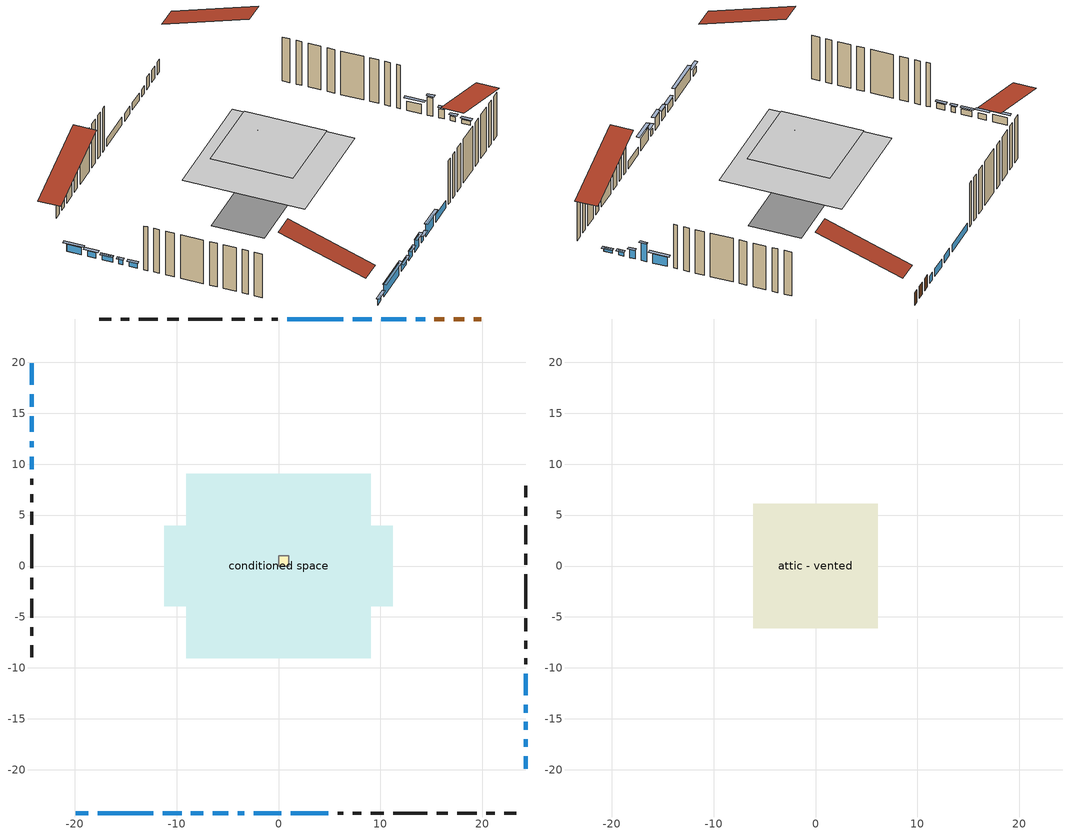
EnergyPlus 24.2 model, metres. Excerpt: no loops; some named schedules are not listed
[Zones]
central ac airloop ret air zone
 floor adiabatic (AdiabaticConst): 0,0 0,1 1,1 1,0 z0
 wall adiabatic (AdiabaticConst): 0,1 0,0 1,0 1,1 0,1 z0:1
 ceiling adiabatic (AdiabaticConst): 1,0 1,1 0,1 0,0 z1
conditioned space
 floor adiabatic (AdiabaticFloorConstruction): -9.06,-9.06 -9.06,9.06 9.06,9.06 9.06,-9.06 z4.88
 floor foundation (Slab1 construction): -11.21,-3.93 -11.21,3.93 11.21,3.93 11.21,-3.93 z0
 wall outside (AdiabaticWallConstruction 1): 19.91,24.25 19.16,24.25 / 18.23,24.25 17.18,24.25 / 16.25,24.25 15.31,24.25 z0:2.03
 wall outside (AdiabaticWallConstruction): 14.39,24.25 13.47,24.25 / -24.25,19.91 -24.25,17.78 / 12.54,24.25 10.1,24.25 / -11.35,-24.25 -9.52,-24.25 / 9.18,24.25 7.27,24.25 / 6.34,24.25 0.85,24.25 / 1.22,-24.25 4.88,-24.25 z0:1.22; -19.92,-24.25 -18.69,-24.25 / -24.25,16.85 -24.25,15.63 / -24.25,14.7 -24.25,13.18 / -24.25,12.25 -24.25,11.64 / -24.25,10.71 -24.25,9.49 / -3.99,-24.25 -3.38,-24.25 z0:0.92; 24.25,-19.92 24.25,-18.69 z0:0.61; 24.25,-17.77 24.25,-17 z0:0.76; -17.77,-24.25 -12.28,-24.25 / -6.45,-24.25 -4.92,-24.25 / -2.45,-24.25 0.29,-24.25 z0:2.03; 24.25,-16.08 24.25,-15.31 z0:1.53; 24.25,-14.38 24.25,-13.62 z0:3.05; -8.59,-24.25 -7.37,-24.25 / 24.25,-12.69 24.25,-10.56 z0:1.52
 wall outside (Wall1 construction): -0.07,24.25 -0.64,24.25 / 5.81,-24.25 6.37,-24.25 / -24.25,8.56 -24.25,7.99 / 24.25,-9.63 24.25,-9.06 z0:7.32
 wall outside (Wall3 construction): -1.57,24.25 -2.39,24.25 / 7.3,-24.25 8.12,-24.25 / -24.25,7.07 -24.25,6.25 / 24.25,-8.13 24.25,-7.32 z0:7.32
 wall outside (Wall4 construction): -3.32,24.25 -4.59,24.25 / 9.05,-24.25 10.32,-24.25 / -24.25,5.32 -24.25,4.05 / 24.25,-6.39 24.25,-5.12 z0:7.32
 wall outside (Wall5 construction): -5.51,24.25 -8.87,24.25 / 11.25,-24.25 14.61,-24.25 / -24.25,3.12 -24.25,-0.24 / 24.25,-4.19 24.25,-0.83 z0:7.32
 wall outside (Wall6 construction): -9.8,24.25 -10.91,24.25 / 15.53,-24.25 16.64,-24.25 / -24.25,-1.17 -24.25,-2.27 / 24.25,0.1 24.25,1.2 z0:7.32
 wall outside (Wall7 construction): -11.84,24.25 -13.72,24.25 / 17.57,-24.25 19.45,-24.25 / -24.25,-3.2 -24.25,-5.08 / 24.25,2.13 24.25,4.01 z0:7.32
 wall outside (Wall8 construction): -14.64,24.25 -15.51,24.25 / 20.38,-24.25 21.24,-24.25 / -24.25,-6.01 -24.25,-6.87 / 24.25,4.94 24.25,5.8 z0:7.32
 wall outside (Wall9 construction): -16.44,24.25 -17.59,24.25 / 22.17,-24.25 23.32,-24.25 / -24.25,-7.8 -24.25,-8.95 / 24.25,6.73 24.25,7.88 z0:7.32
 window (WindowConstruction 21): 14.39,24.25 13.47,24.25 z0:1.22
 window (WindowConstruction 5): -19.91,-24.25 -18.69,-24.25 z0:0.91
 window (WindowConstruction 6): -24.25,19.91 -24.25,17.78 z0:1.22
 window (WindowConstruction 7): -24.25,16.85 -24.25,15.63 z0:0.91
 window (WindowConstruction 8): 24.25,-19.91 24.25,-18.69 z0:0.61
 window (WindowConstruction 9): 24.25,-17.77 24.25,-17 z0:0.76
 window (WindowConstruction 10): 12.54,24.25 10.1,24.25 z0:1.22
 window (WindowConstruction 11): -17.77,-24.25 -12.28,-24.25 z0:2.03
 window (WindowConstruction 12): -11.35,-24.25 -9.52,-24.25 z0:1.22
 window (WindowConstruction 13): -24.25,14.7 -24.25,13.18 z0:0.91
 window (WindowConstruction 14): -24.25,12.25 -24.25,11.64 z0:0.91
 window (WindowConstruction 15): 24.25,-16.07 24.25,-15.31 z0:1.52
 window (WindowConstruction 16): 24.25,-14.38 24.25,-13.62 z0:3.05
 window (WindowConstruction 17): 9.18,24.25 7.27,24.25 z0:1.22
 window (WindowConstruction 18): -8.59,-24.25 -7.37,-24.25 z0:1.52
 window (WindowConstruction 19): -6.44,-24.25 -4.92,-24.25 z0:2.03
 window (WindowConstruction 20): -24.25,10.71 -24.25,9.49 z0:0.91
 window (WindowConstruction): 24.25,-12.69 24.25,-10.56 z0:1.52
 window (WindowConstruction 1): 6.34,24.25 0.86,24.25 z0:1.22
 window (WindowConstruction 2): -3.99,-24.25 -3.38,-24.25 z0:0.91
 window (WindowConstruction 3): -2.45,-24.25 0.29,-24.25 z0:2.03
 window (WindowConstruction 4): 1.22,-24.25 4.88,-24.25 z0:1.22
 door (Door): 19.91,24.25 19.16,24.25 z0:2.03
 door (Door 1): 18.23,24.25 17.18,24.25 z0:2.03
 door (Door 2): 16.25,24.25 15.32,24.25 z0:2.03
 ceiling adiabatic (AdiabaticFloorConstruction): 9.06,-9.06 9.06,9.06 -9.06,9.06 -9.06,-9.06 z4.88
attic - vented
 floor to conditioned space (Floor1 construction Reversed): -6.1,-6.1 -6.1,6.1 6.1,6.1 6.1,-6.1 z7.32
 floor to conditioned space (Floor2 construction Reversed): -2.62,-2.62 -2.62,2.62 2.62,2.62 2.62,-2.62 z7.32
 roof outside (Roof1 construction): 20.84,24.25,7.32 20.84,11.32,11.62 24.25,11.32,11.62 24.25,24.25,7.32; -20.84,-24.25,7.32 -20.84,-11.32,11.62 -24.25,-11.32,11.62 -24.25,-24.25,7.32; -24.25,20.84,7.32 -11.32,20.84,11.62 -11.32,24.25,11.62 -24.25,24.25,7.32; 24.25,-20.84,7.32 11.32,-20.84,11.62 11.32,-24.25,11.62 24.25,-24.25,7.32
shading: -18.23,-24.25 -20.37,-24.25 -20.37,-24.71 -18.23,-24.71 z1.37; -24.25,17.32 -24.25,20.37 -24.71,20.37 -24.71,17.32 z1.68; -24.25,15.17 -24.25,17.31 -24.71,17.31 -24.71,15.17 z1.37; 24.25,-18.49 24.25,-20.12 24.71,-20.12 24.71,-18.49 z0.81; 24.25,-16.8 24.25,-17.97 24.71,-17.97 24.71,-16.8 z0.96; -12.08,-24.25 -17.97,-24.25 -17.97,-24.71 -12.08,-24.71 z2.23; -9.32,-24.25 -11.55,-24.25 -11.55,-24.71 -9.32,-24.71 z1.42; -24.25,12.98 -24.25,14.9 -24.71,14.9 -24.71,12.98 z1.12; -24.25,11.44 -24.25,12.45 -24.71,12.45 -24.71,11.44 z1.12; 24.25,-15.11 24.25,-16.28 24.71,-16.28 24.71,-15.11 z1.73; 24.25,-13.42 24.25,-14.58 24.71,-14.58 24.71,-13.42 z3.25; -7.17,-24.25 -8.79,-24.25 -8.79,-24.71 -7.17,-24.71 z1.73; -4.72,-24.25 -6.65,-24.25 -6.65,-24.71 -4.72,-24.71 z2.23; -24.25,9.29 -24.25,10.91 -24.71,10.91 -24.71,9.29 z1.12; 24.25,-10.1 24.25,-13.15 24.71,-13.15 24.71,-10.1 z1.98; -2.92,-24.25 -4.45,-24.25 -4.45,-24.71 -2.92,-24.71 z1.37; 0.75,-24.25 -2.91,-24.25 -2.91,-24.71 0.75,-24.71 z2.49
[Building]
Building 1: Terrain=Suburbs
[Site:Location]
Vancouver Intl AP_BC: Latitude {deg}=49.19; Longitude {deg}=-123.18; Time Zone {hr}=-8; Elevation {m}=4; Keep Site Location Information=Yes
[Site:GroundTemperature:Shallow]
8.06451, 6.96315, 6.87495, 7.3976, 9.49575, 11.5841, 13.3946, 14.5416, 14.639, 13.7062, 11.9418, 9.91751
[Site:WaterMainsTemperature]
Calculation Method=Schedule; Temperature Schedule=mains temperature schedule
[Material] Roughness=Rough; Thermal Absorptance=0.9
Name | Thickness {m} | Conductivity {W/m-K} | Density {kg/m3} | Specific Heat {J/kg-K} | Solar Absorptance | Visible Absorptance
asphalt or fiberglass shingles | 0.00635 | 0.162714 | 1121.4 | 1465.45 | 0.4 | 0.4
ceiling loosefill ins | 0.254 | 0.0480833 | 16.02 | 1046.75 | 0.7 | 0.7
ceiling loosefill ins 1 | 0.169333 | 0.0480833 | 16.02 | 1046.75 | 0.7 | 0.7
ceiling stud and cavity | 0.1397 | 0.554794 | 65.682 | 1177.47 | 0.7 | 0.7
ceiling stud and cavity 1 | 0.1397 | 0.179902 | 65.682 | 1177.47 | 0.7 | 0.7
concrete 4.0 in. | 0.1016 | 1.803125 | 2242.8 | 837.4 | 0.7 | 0.7
door material | 0.04445 | 0.188738 | 512.64 | 1214.23 | 0.7 | 0.7
door material 1 | 0.04445 | 0.0451087 | 512.64 | 1214.23 | 0.7 | 0.7
floor covering | 0.0127 | 0.0433444 | 54.468 | 1339.84 | 0.6 | 0.6
floor rigid ins; wall rigid ins 1 | 0.512978 | 0.029427 | 32.04 | 1214.23 | 0.7 | 0.7
floor stud and cavity | 0.1397 | 1.75129 | 37.0049 | 1207.88 | 0.7 | 0.7
furniture material conditioned space 1 | 0.1524 | 0.115458 | 640.8 | 1214.23 | 0.6 | 0.6
gypsum board | 0.0127 | 0.160291 | 801 | 837.4 | 0.6 | 0.6
osb sheathing 0.5 in. | 0.0127 | 0.115458 | 512.64 | 1214.23 | 0.7 | 0.7
osb sheathing 0.75 in. | 0.01905 | 0.115458 | 512.64 | 1214.23 | 0.7 | 0.7
wall rigid ins | 0.051816 | 0.029427 | 32.04 | 1214.23 | 0.7 | 0.7
wall stud and cavity | 0.1397 | 0.097828 | 139.0536 | 1170.24 | 0.7 | 0.7
wall stud and cavity 1 | 0.1397 | 0.455989 | 139.0536 | 1170.24 | 0.7 | 0.7
wall stud and cavity 2 | 0.1397 | 0.186681 | 139.0536 | 1170.24 | 0.7 | 0.7
wall stud and cavity 3 | 0.1397 | 0.244877 | 139.0536 | 1170.24 | 0.7 | 0.7
wall stud and cavity 4 | 0.1397 | 0.191641 | 139.0536 | 1170.24 | 0.7 | 0.7
wall stud and cavity 5 | 0.1397 | 0.266242 | 139.0536 | 1170.24 | 0.7 | 0.7
wall stud and cavity 6 | 0.1397 | 0.205543 | 139.0536 | 1170.24 | 0.7 | 0.7
wall stud and cavity 7 | 0.1397 | 0.296047 | 139.0536 | 1170.24 | 0.7 | 0.7
wall stud and cavity 8 | 0.0889 | 0.380278 | 52.3479 | 1209.89 | 0.7 | 0.7
wall stud and cavity 9 | 0.0889 | 0.391764 | 83.0341 | 1211.67 | 0.7 | 0.7
wood siding | 0.0254 | 0.102417 | 544.68 | 1172.36 | 0.4 | 0.4
wood siding 1; wood siding 2 | 0.0254 | 0.102417 | 544.68 | 1172.36 | 0.7 | 0.7
[Material:NoMass]
Adiabatic: Roughness=Rough; Thermal Resistance {m2-K/W}=176.1; Thermal Absorptance=0.9; Solar Absorptance=0.7; Visible Absorptance=0.7
[WindowMaterial:SimpleGlazingSystem]
Name | U-Factor {W/m2-K} | Solar Heat Gain Coefficient
WindowMaterial | 3.29721 | 0.69
WindowMaterial 1 | 3.29381 | 0.71
WindowMaterial 10 | 3.30232 | 0.66
WindowMaterial 11 | 3.304596 | 0.65
WindowMaterial 12 | 3.304596 | 0.66
WindowMaterial 13 | 3.308 | 0.63
WindowMaterial 14 | 3.32674 | 0.54
WindowMaterial 2 | 3.30687 | 0.61
WindowMaterial 3 | 3.30914 | 0.63
WindowMaterial 4 | 3.30346 | 0.65
WindowMaterial 5 | 3.298918 | 0.69
WindowMaterial 6 | 3.308 | 0.62
WindowMaterial 7 | 3.30573 | 0.61
WindowMaterial 8 | 3.30914 | 0.64
WindowMaterial 9 | 3.298918 | 0.68
[Construction]
AdiabaticConst: Adiabatic
AdiabaticFloorConstruction: floor stud and cavity, floor rigid ins, osb sheathing 0.75 in., floor covering
AdiabaticWallConstruction: wood siding 1, wall rigid ins 1, wall stud and cavity 8, gypsum board
AdiabaticWallConstruction 1: wood siding 2, wall rigid ins 1, wall stud and cavity 8, gypsum board
Door; Door 1: door material
Door 2: door material 1
Floor1 construction Reversed: gypsum board, ceiling stud and cavity, ceiling loosefill ins
Floor2 construction Reversed: gypsum board, ceiling stud and cavity 1, ceiling loosefill ins 1
furniture construction conditioned space 1: furniture material conditioned space 1
PartitionWallConstruction: gypsum board, wall stud and cavity 9, gypsum board
Roof1 construction: asphalt or fiberglass shingles
Slab1 construction: concrete 4.0 in.
Wall1 construction: wood siding, wall rigid ins, osb sheathing 0.5 in., wall stud and cavity, gypsum board
Wall3 construction: wood siding, wall rigid ins, osb sheathing 0.5 in., wall stud and cavity 1, gypsum board
Wall4 construction: wood siding, wall rigid ins, osb sheathing 0.5 in., wall stud and cavity 2, gypsum board
Wall5 construction: wood siding, wall rigid ins, osb sheathing 0.5 in., wall stud and cavity 3, gypsum board
Wall6 construction: wood siding, wall rigid ins, osb sheathing 0.5 in., wall stud and cavity 4, gypsum board
Wall7 construction: wood siding, wall rigid ins, osb sheathing 0.5 in., wall stud and cavity 5, gypsum board
Wall8 construction: wood siding, wall rigid ins, osb sheathing 0.5 in., wall stud and cavity 6, gypsum board
Wall9 construction: wood siding, wall rigid ins, osb sheathing 0.5 in., wall stud and cavity 7, gypsum board
WindowConstruction; WindowConstruction 19: WindowMaterial
WindowConstruction 1; WindowConstruction 11; WindowConstruction 3: WindowMaterial 1
WindowConstruction 10: WindowMaterial 8
WindowConstruction 12: WindowMaterial 9
WindowConstruction 13: WindowMaterial 10
WindowConstruction 14; WindowConstruction 2; WindowConstruction 20: WindowMaterial 2
WindowConstruction 15: WindowMaterial 11
WindowConstruction 16; WindowConstruction 17: WindowMaterial 12
WindowConstruction 18: WindowMaterial 13
WindowConstruction 21: WindowMaterial 14
WindowConstruction 4: WindowMaterial 3
WindowConstruction 5; WindowConstruction 7: WindowMaterial 4
WindowConstruction 6: WindowMaterial 5
WindowConstruction 8: WindowMaterial 6
WindowConstruction 9: WindowMaterial 7
[Zone] Multiplier=1
Name | Volume {m3} | Part of Total Floor Area
attic - vented | 123.207 | Yes
central ac airloop ret air zone | 1 | No
conditioned space | 900.6 | Yes
[Space]
Name | Zone | Volume {m3} | Space Type
attic - vented 1 | attic - vented | 123.207
central ac airloop ret air space | central ac airloop ret air zone |  | Plenum Space Type
conditioned space 1 | conditioned space | 900.6
[OtherEquipment] Design Level Calculation Method=EquipmentLevel
Name | Fuel Type | Zone or ZoneList or Space or SpaceList | Schedule | Design Level {W} | Fraction Latent | Fraction Radiant | Fraction Lost
central ac airloop_0 RetCondToDZ; central ac airloop_0 SupCondToDZ; central ac airloop_0 SupSensLkToDZ | None | attic - vented 1 | Always On Discrete | 0 | 0 | 0 | 0
central ac airloop_0 SupLatLkToDZ | None | attic - vented 1 | Always On Discrete | 0 | 1 | 0 | 0
central ac airloop_0 RetCondToRP; central ac airloop_0 RetSensLkToRP | None | central ac airloop ret air space | Always On Discrete | 0 | 0 | 0 | 0
central ac airloop_0 RetLatLkToRP | None | central ac airloop ret air space | Always On Discrete | 0 | 1 | 0 | 0
central ac airloop_0 SupCondToLv; central ac airloop_0 SupSensLkToCond; mech vent house fan sensible load | None | conditioned space 1 | Always On Discrete | 0 | 0 | 0 | 0
central ac airloop_0 SupLatLkToCond; mech vent house fan latent load | None | conditioned space 1 | Always On Discrete | 0 | 1 | 0 | 0
clothes dryer 1 | Electricity | conditioned space 1 | clothes dryer schedule | 0 | 0.015 | 0.081 | 0.85
cooking range 1 | Electricity | conditioned space 1 | cooking range schedule | 0 | 0.08 | 0.432 | 0.2
general water use latent | None | conditioned space 1 | general water use schedule | 62.594 | 1 | 0 | 0
general water use sensible | None | conditioned space 1 | general water use schedule | -61.6891 | 0 | 0.6 | 0
water heater energy adjustment1 | NaturalGas | conditioned space 1 | Always On Discrete | 0.01 | 0 | 0 | 1
[ZoneInfiltration:DesignFlowRate] Schedule=Always On Discrete; Design Flow Rate Calculation Method=Flow/Zone; Design Flow Rate {m3/s}=0
Name | Zone or ZoneList or Space or SpaceList
attic_vented 1 duct leakage imbalance infil flow | attic - vented 1
infil flow; natural vent flow; whole house fan flow | conditioned space 1
[ZoneInfiltration:EffectiveLeakageArea]
infil attic - vented 1: Zone or Space=attic - vented 1; Schedule=Always On Discrete; Effective Air Leakage Area {cm2}=7288.55; Stack Coefficient=0.000299635; Wind Coefficient=1.16954e-05
[ZoneMixing] Schedule=Always On Continuous; Design Flow Rate Calculation Method=Flow/Zone; Design Flow Rate {m3/s}=0
Name | Zone or Space | Source Zone or Space
central ac airloop_0 ZoneMixCondToDZ mix; whole house fan mix | attic - vented | conditioned space
central ac airloop_0 ZoneMixDZToCond mix | conditioned space | attic - vented
[SpaceList]
Plenum Space Type: central ac airloop ret air space
[SurfaceProperty:ExposedFoundationPerimeter]
Slab1: Exposed Perimeter Calculation Method=TotalExposedPerimeter; Total Exposed Perimeter {m}=60.555
[InternalMass] Zone or ZoneList=conditioned space; Space or SpaceList=conditioned space 1
Name | Construction | Surface Area {m2}
furniture mass conditioned space 1 | furniture construction conditioned space 1 | 201.776
partition wall mass | PartitionWallConstruction | 504.44
[Lights]
interior lighting: Zone or ZoneList or Space or SpaceList=conditioned space 1; Schedule=interior lighting schedule; Design Level Calculation Method=LightingLevel; Lighting Level {W}=343.2; Return Air Fraction=0; Fraction Radiant=0.6; Fraction Visible=0.2; Fraction Replaceable=1
[People]
occupants: Zone or ZoneList or Space or SpaceList=conditioned space 1; Number of People Schedule=occupants schedule; Number of People Calculation Method=People; Number of People=3; Fraction Radiant=0.314171; Sensible Heat Fraction=0.56303; Activity Level Schedule=occupants activity schedule; Carbon Dioxide Generation Rate {m3/s-W}=0; Enable ASHRAE 55 Comfort Warnings=No; Mean Radiant Temperature Calculation Type=EnclosureAveraged
[ElectricEquipment] Zone or ZoneList or Space or SpaceList=conditioned space 1; Design Level Calculation Method=EquipmentLevel
Name | Schedule | Design Level {W} | Fraction Latent | Fraction Radiant | Fraction Lost
clothes dryer | clothes dryer schedule | 140.772 | 0.015 | 0.081 | 0.85
clothes washer | clothes washer schedule | 32.1985 | 0.03 | 0.162 | 0.7
cooking range | cooking range schedule | 215.147 | 0.08 | 0.432 | 0.2
dishwasher | dishwasher schedule | 66.8632 | 0.3 | 0.18 | 0.4
fridge | fridge schedule | 72.9452 | 0 | 0.6 | 0
mech vent house fan | mech vent house fan schedule | 59.33 | 0 | 0 | 0.5
mech vent house fan cfis | mech vent house fan cfis schedule | 0 | 0 | 0 | 0
misc plug loads | misc plug loads schedule | 494.7 | 0.045 | 0.513 | 0.1
whole house fan | Always On Discrete | 0 | 0 | 0 | 1
[AirLoopHVAC:ReturnPlenum]
Air Loop HVAC Return Plenum 1: Zone=central ac airloop ret air zone
[Foundation:Kiva]
Foundation Kiva 1: Initial Indoor Air Temperature {C}=18; Wall Height Above Grade {m}=0.1016; Wall Depth Below Slab {m}=0.2032
[Foundation:Kiva:Settings]
Soil Conductivity {W/m-K}=0.849921; Soil Density {kg/m3}=1842.3; Soil Specific Heat {J/kg-K}=418.7; Ground Solar Absorptivity=0.9; Ground Thermal Absorptivity=0.9; Ground Surface Roughness {m}=0.03; Far-Field Width {m}=40; Deep-Ground Boundary Condition=ZeroFlux; Deep-Ground Depth {m}=40; Minimum Cell Dimension {m}=0.2; Maximum Cell Growth Coefficient=3; Simulation Timestep=Timestep
[Exterior:Lights]
exterior lighting: Schedule=exterior lighting schedule; Design Level {W}=75.6
[EnergyManagementSystem:Sensor] Output:Variable or Output:Meter Index Key=attic - vented
Name | Output:Variable or Output:Meter
central_ac_airloop_0_DZ_T_s | Zone Air Temperature
central_ac_airloop_0_DZ_W_s | Zone Mean Air Humidity Ratio
[Schedule:Constant]
Name | Hourly Value
Always On Discrete; Always On Continuous; mech vent house fan schedule; mech vent house fan cfis schedule | 1
occupants activity schedule | 117.228
fridge schedule | 0
[Schedule:Week:Daily]
interior lighting schedule Week Rule - Jan1-Jan27: interior lighting schedule day, interior lighting schedule day, interior lighting schedule day, interior lighting schedule day, interior lighting schedule day, interior lighting schedule day, interior lighting schedule day, interior lighting schedule default day, interior lighting schedule default day, interior lighting schedule default day, interior lighting schedule default day, interior lighting schedule default day
interior lighting schedule Week Rule - Jan28-Feb3: interior lighting schedule day, interior lighting schedule day, interior lighting schedule day, interior lighting schedule day, interior lighting schedule day 1, interior lighting schedule day 1, interior lighting schedule day 1, interior lighting schedule default day, interior lighting schedule default day, interior lighting schedule default day, interior lighting schedule default day, interior lighting schedule default day
interior lighting schedule Week Rule - Feb4-Feb24: interior lighting schedule day 1, interior lighting schedule day 1, interior lighting schedule day 1, interior lighting schedule day 1, interior lighting schedule day 1, interior lighting schedule day 1, interior lighting schedule day 1, interior lighting schedule default day, interior lighting schedule default day, interior lighting schedule default day, interior lighting schedule default day, interior lighting schedule default day
interior lighting schedule Week Rule - Feb25-Mar3: interior lighting schedule day 1, interior lighting schedule day 1, interior lighting schedule day 1, interior lighting schedule day 1, interior lighting schedule day 2, interior lighting schedule day 2, interior lighting schedule day 2, interior lighting schedule default day, interior lighting schedule default day, interior lighting schedule default day, interior lighting schedule default day, interior lighting schedule default day
interior lighting schedule Week Rule - Mar4-Mar31: interior lighting schedule day 2, interior lighting schedule day 2, interior lighting schedule day 2, interior lighting schedule day 2, interior lighting schedule day 2, interior lighting schedule day 2, interior lighting schedule day 2, interior lighting schedule default day, interior lighting schedule default day, interior lighting schedule default day, interior lighting schedule default day, interior lighting schedule default day
interior lighting schedule Week Rule - Apr1-Apr28: interior lighting schedule day 3, interior lighting schedule day 3, interior lighting schedule day 3, interior lighting schedule day 3, interior lighting schedule day 3, interior lighting schedule day 3, interior lighting schedule day 3, interior lighting schedule default day, interior lighting schedule default day, interior lighting schedule default day, interior lighting schedule default day, interior lighting schedule default day
interior lighting schedule Week Rule - Apr29-May5: interior lighting schedule day 3, interior lighting schedule day 3, interior lighting schedule day 4, interior lighting schedule day 4, interior lighting schedule day 4, interior lighting schedule day 4, interior lighting schedule day 4, interior lighting schedule default day, interior lighting schedule default day, interior lighting schedule default day, interior lighting schedule default day, interior lighting schedule default day
interior lighting schedule Week Rule - May6-May26: interior lighting schedule day 4, interior lighting schedule day 4, interior lighting schedule day 4, interior lighting schedule day 4, interior lighting schedule day 4, interior lighting schedule day 4, interior lighting schedule day 4, interior lighting schedule default day, interior lighting schedule default day, interior lighting schedule default day, interior lighting schedule default day, interior lighting schedule default day
interior lighting schedule Week Rule - May27-Jun2: interior lighting schedule day 4, interior lighting schedule day 4, interior lighting schedule day 4, interior lighting schedule day 4, interior lighting schedule day 4, interior lighting schedule day 5, interior lighting schedule day 5, interior lighting schedule default day, interior lighting schedule default day, interior lighting schedule default day, interior lighting schedule default day, interior lighting schedule default day
interior lighting schedule Week Rule - Jun3-Jun30: interior lighting schedule day 5, interior lighting schedule day 5, interior lighting schedule day 5, interior lighting schedule day 5, interior lighting schedule day 5, interior lighting schedule day 5, interior lighting schedule day 5, interior lighting schedule default day, interior lighting schedule default day, interior lighting schedule default day, interior lighting schedule default day, interior lighting schedule default day
interior lighting schedule Week Rule - Jul1-Jul28: interior lighting schedule day 6, interior lighting schedule day 6, interior lighting schedule day 6, interior lighting schedule day 6, interior lighting schedule day 6, interior lighting schedule day 6, interior lighting schedule day 6, interior lighting schedule default day, interior lighting schedule default day, interior lighting schedule default day, interior lighting schedule default day, interior lighting schedule default day
interior lighting schedule Week Rule - Jul29-Aug4: interior lighting schedule day 6, interior lighting schedule day 6, interior lighting schedule day 6, interior lighting schedule day 7, interior lighting schedule day 7, interior lighting schedule day 7, interior lighting schedule day 7, interior lighting schedule default day, interior lighting schedule default day, interior lighting schedule default day, interior lighting schedule default day, interior lighting schedule default day
interior lighting schedule Week Rule - Aug5-Aug25: interior lighting schedule day 7, interior lighting schedule day 7, interior lighting schedule day 7, interior lighting schedule day 7, interior lighting schedule day 7, interior lighting schedule day 7, interior lighting schedule day 7, interior lighting schedule default day, interior lighting schedule default day, interior lighting schedule default day, interior lighting schedule default day, interior lighting schedule default day
interior lighting schedule Week Rule - Aug26-Sep1: interior lighting schedule day 7, interior lighting schedule day 7, interior lighting schedule day 7, interior lighting schedule day 7, interior lighting schedule day 7, interior lighting schedule day 7, interior lighting schedule day 8, interior lighting schedule default day, interior lighting schedule default day, interior lighting schedule default day, interior lighting schedule default day, interior lighting schedule default day
interior lighting schedule Week Rule - Sep2-Sep29: interior lighting schedule day 8, interior lighting schedule day 8, interior lighting schedule day 8, interior lighting schedule day 8, interior lighting schedule day 8, interior lighting schedule day 8, interior lighting schedule day 8, interior lighting schedule default day, interior lighting schedule default day, interior lighting schedule default day, interior lighting schedule default day, interior lighting schedule default day
interior lighting schedule Week Rule - Sep30-Oct6: interior lighting schedule day 8, interior lighting schedule day 9, interior lighting schedule day 9, interior lighting schedule day 9, interior lighting schedule day 9, interior lighting schedule day 9, interior lighting schedule day 9, interior lighting schedule default day, interior lighting schedule default day, interior lighting schedule default day, interior lighting schedule default day, interior lighting schedule default day
interior lighting schedule Week Rule - Oct7-Oct27: interior lighting schedule day 9, interior lighting schedule day 9, interior lighting schedule day 9, interior lighting schedule day 9, interior lighting schedule day 9, interior lighting schedule day 9, interior lighting schedule day 9, interior lighting schedule default day, interior lighting schedule default day, interior lighting schedule default day, interior lighting schedule default day, interior lighting schedule default day
interior lighting schedule Week Rule - Oct28-Nov3: interior lighting schedule day 9, interior lighting schedule day 9, interior lighting schedule day 9, interior lighting schedule day 9, interior lighting schedule day 10, interior lighting schedule day 10, interior lighting schedule day 10, interior lighting schedule default day, interior lighting schedule default day, interior lighting schedule default day, interior lighting schedule default day, interior lighting schedule default day
interior lighting schedule Week Rule - Nov4-Nov24: interior lighting schedule day 10, interior lighting schedule day 10, interior lighting schedule day 10, interior lighting schedule day 10, interior lighting schedule day 10, interior lighting schedule day 10, interior lighting schedule day 10, interior lighting schedule default day, interior lighting schedule default day, interior lighting schedule default day, interior lighting schedule default day, interior lighting schedule default day
interior lighting schedule Week Rule - Nov25-Dec1: interior lighting schedule day 10, interior lighting schedule day 10, interior lighting schedule day 10, interior lighting schedule day 10, interior lighting schedule day 10, interior lighting schedule day 10, interior lighting schedule day 11, interior lighting schedule default day, interior lighting schedule default day, interior lighting schedule default day, interior lighting schedule default day, interior lighting schedule default day
interior lighting schedule Week Rule - Dec2-Dec31: interior lighting schedule day 11, interior lighting schedule day 11, interior lighting schedule day 11, interior lighting schedule day 11, interior lighting schedule day 11, interior lighting schedule day 11, interior lighting schedule day 11, interior lighting schedule default day, interior lighting schedule default day, interior lighting schedule default day, interior lighting schedule default day, interior lighting schedule default day
occupants schedule Week Rule - Jan1-Dec31: occupants schedule day, occupants schedule day, occupants schedule day, occupants schedule day, occupants schedule day, occupants schedule day, occupants schedule day, occupants schedule default day, occupants schedule default day, occupants schedule default day, occupants schedule default day, occupants schedule default day
clothes dryer schedule Week Rule - Jan1-Dec31: clothes dryer schedule day, clothes dryer schedule day, clothes dryer schedule day, clothes dryer schedule day, clothes dryer schedule day, clothes dryer schedule day, clothes dryer schedule day, clothes dryer schedule default day, clothes dryer schedule default day, clothes dryer schedule default day, clothes dryer schedule default day, clothes dryer schedule default day
clothes washer schedule Week Rule - Jan1-Dec31: clothes washer schedule day, clothes washer schedule day, clothes washer schedule day, clothes washer schedule day, clothes washer schedule day, clothes washer schedule day, clothes washer schedule day, clothes washer schedule default day, clothes washer schedule default day, clothes washer schedule default day, clothes washer schedule default day, clothes washer schedule default day
cooking range schedule Week Rule - Jan1-Dec31: cooking range schedule day, cooking range schedule day, cooking range schedule day, cooking range schedule day, cooking range schedule day, cooking range schedule day, cooking range schedule day, cooking range schedule default day, cooking range schedule default day, cooking range schedule default day, cooking range schedule default day, cooking range schedule default day
dishwasher schedule Week Rule - Jan1-Dec31: dishwasher schedule day, dishwasher schedule day, dishwasher schedule day, dishwasher schedule day, dishwasher schedule day, dishwasher schedule day, dishwasher schedule day, dishwasher schedule default day, dishwasher schedule default day, dishwasher schedule default day, dishwasher schedule default day, dishwasher schedule default day
misc plug loads schedule Week Rule - Jan1-Dec31: misc plug loads schedule day, misc plug loads schedule day, misc plug loads schedule day, misc plug loads schedule day, misc plug loads schedule day, misc plug loads schedule day, misc plug loads schedule day, misc plug loads schedule default day, misc plug loads schedule default day, misc plug loads schedule default day, misc plug loads schedule default day, misc plug loads schedule default day
general water use schedule Week Rule - Jan1-Dec31: general water use schedule day, general water use schedule day, general water use schedule day, general water use schedule day, general water use schedule day, general water use schedule day, general water use schedule day, general water use schedule default day, general water use schedule default day, general water use schedule default day, general water use schedule default day, general water use schedule default day
exterior lighting schedule Week Rule - Jan1-Jan27: exterior lighting schedule day, exterior lighting schedule day, exterior lighting schedule day, exterior lighting schedule day, exterior lighting schedule day, exterior lighting schedule day, exterior lighting schedule day, exterior lighting schedule default day, exterior lighting schedule default day, exterior lighting schedule default day, exterior lighting schedule default day, exterior lighting schedule default day
exterior lighting schedule Week Rule - Jan28-Feb3: exterior lighting schedule day, exterior lighting schedule day, exterior lighting schedule day, exterior lighting schedule day, exterior lighting schedule day 1, exterior lighting schedule day 1, exterior lighting schedule day 1, exterior lighting schedule default day, exterior lighting schedule default day, exterior lighting schedule default day, exterior lighting schedule default day, exterior lighting schedule default day
exterior lighting schedule Week Rule - Feb4-Feb24: exterior lighting schedule day 1, exterior lighting schedule day 1, exterior lighting schedule day 1, exterior lighting schedule day 1, exterior lighting schedule day 1, exterior lighting schedule day 1, exterior lighting schedule day 1, exterior lighting schedule default day, exterior lighting schedule default day, exterior lighting schedule default day, exterior lighting schedule default day, exterior lighting schedule default day
[Schedule:Year]
interior lighting schedule: interior lighting schedule Week Rule - Jan1-Jan27, 1, 1, 1, 27, interior lighting schedule Week Rule - Jan28-Feb3, 1, 28, 2, 3, interior lighting schedule Week Rule - Feb4-Feb24, 2, 4, 2, 24, interior lighting schedule Week Rule - Feb25-Mar3, 2, 25, 3, 3, interior lighting schedule Week Rule - Mar4-Mar31, 3, 4, 3, 31, interior lighting schedule Week Rule - Apr1-Apr28, 4, 1, 4, 28, interior lighting schedule Week Rule - Apr29-May5, 4, 29, 5, 5, interior lighting schedule Week Rule - May6-May26, 5, 6, 5, 26, interior lighting schedule Week Rule - May27-Jun2, 5, 27, 6, 2, interior lighting schedule Week Rule - Jun3-Jun30, 6, 3, 6, 30, interior lighting schedule Week Rule - Jul1-Jul28, 7, 1, 7, 28, interior lighting schedule Week Rule - Jul29-Aug4, 7, 29, 8, 4, interior lighting schedule Week Rule - Aug5-Aug25, 8, 5, 8, 25, interior lighting schedule Week Rule - Aug26-Sep1, 8, 26, 9, 1, interior lighting schedule Week Rule - Sep2-Sep29, 9, 2, 9, 29, interior lighting schedule Week Rule - Sep30-Oct6, 9, 30, 10, 6, interior lighting schedule Week Rule - Oct7-Oct27, 10, 7, 10, 27, interior lighting schedule Week Rule - Oct28-Nov3, 10, 28, 11, 3, interior lighting schedule Week Rule - Nov4-Nov24, 11, 4, 11, 24, interior lighting schedule Week Rule - Nov25-Dec1, 11, 25, 12, 1, interior lighting schedule Week Rule - Dec2-Dec31, 12, 2, 12, 31
occupants schedule: occupants schedule Week Rule - Jan1-Dec31, 1, 1, 12, 31
clothes dryer schedule: clothes dryer schedule Week Rule - Jan1-Dec31, 1, 1, 12, 31
clothes washer schedule: clothes washer schedule Week Rule - Jan1-Dec31, 1, 1, 12, 31
cooking range schedule: cooking range schedule Week Rule - Jan1-Dec31, 1, 1, 12, 31
dishwasher schedule: dishwasher schedule Week Rule - Jan1-Dec31, 1, 1, 12, 31
misc plug loads schedule: misc plug loads schedule Week Rule - Jan1-Dec31, 1, 1, 12, 31
general water use schedule: general water use schedule Week Rule - Jan1-Dec31, 1, 1, 12, 31
exterior lighting schedule: exterior lighting schedule Week Rule - Jan1-Jan27, 1, 1, 1, 27, exterior lighting schedule Week Rule - Jan28-Feb3, 1, 28, 2, 3, exterior lighting schedule Week Rule - Feb4-Feb24, 2, 4, 2, 24, exterior lighting schedule Week Rule - Feb25-Mar3, 2, 25, 3, 3, exterior lighting schedule Week Rule - Mar4-Mar31, 3, 4, 3, 31, exterior lighting schedule Week Rule - Apr1-Apr28, 4, 1, 4, 28, exterior lighting schedule Week Rule - Apr29-May5, 4, 29, 5, 5, exterior lighting schedule Week Rule - May6-May26, 5, 6, 5, 26, exterior lighting schedule Week Rule - May27-Jun2, 5, 27, 6, 2, exterior lighting schedule Week Rule - Jun3-Jun30, 6, 3, 6, 30, exterior lighting schedule Week Rule - Jul1-Jul28, 7, 1, 7, 28, exterior lighting schedule Week Rule - Jul29-Aug4, 7, 29, 8, 4, exterior lighting schedule Week Rule - Aug5-Aug25, 8, 5, 8, 25, exterior lighting schedule Week Rule - Aug26-Sep1, 8, 26, 9, 1, exterior lighting schedule Week Rule - Sep2-Sep29, 9, 2, 9, 29, exterior lighting schedule Week Rule - Sep30-Oct6, 9, 30, 10, 6, exterior lighting schedule Week Rule - Oct7-Oct27, 10, 7, 10, 27, exterior lighting schedule Week Rule - Oct28-Nov3, 10, 28, 11, 3, exterior lighting schedule Week Rule - Nov4-Nov24, 11, 4, 11, 24, exterior lighting schedule Week Rule - Nov25-Dec1, 11, 25, 12, 1, exterior lighting schedule Week Rule - Dec2-Dec31, 12, 2, 12, 31
[Schedule:Compact]
mains temperature schedule: Through: 01/01, For: AllDays, Until: 24:00, 11.375, Through: 01/02, For: AllDays, Until: 24:00, 11.3367, Through: 01/03, For: AllDays, Until: 24:00, 11.2994, Through: 01/04, For: AllDays, Until: 24:00, 11.2628, Through: 01/05, For: AllDays, Until: 24:00, 11.2267, Through: 01/06, For: AllDays, Until: 24:00, 11.1917, Through: 01/07, For: AllDays, Until: 24:00, 11.1578, Through: 01/08, For: AllDays, Until: 24:00, 11.1244, Through: 01/09, For: AllDays, Until: 24:00, 11.0917, Through: 01/10, For: AllDays, Until: 24:00, 11.06, Through: 01/11, For: AllDays, Until: 24:00, 11.0289, Through: 01/12, For: AllDays, Until: 24:00, 10.9989, Through: 01/13, For: AllDays, Until: 24:00, 10.97, Through: 01/14, For: AllDays, Until: 24:00, 10.9417, Through: 01/15, For: AllDays, Until: 24:00, 10.9139, Through: 01/16, For: AllDays, Until: 24:00, 10.8878, Through: 01/17, For: AllDays, Until: 24:00, 10.8622, Through: 01/18, For: AllDays, Until: 24:00, 10.8372, Through: 01/19, For: AllDays, Until: 24:00, 10.8133, Through: 01/20, For: AllDays, Until: 24:00, 10.7906, Through: 01/21, For: AllDays, Until: 24:00, 10.7683, Through: 01/22, For: AllDays, Until: 24:00, 10.7478, Through: 01/23, For: AllDays, Until: 24:00, 10.7272, Through: 01/24, For: AllDays, Until: 24:00, 10.7083, Through: 01/25, For: AllDays, Until: 24:00, 10.69, Through: 01/26, For: AllDays, Until: 24:00, 10.6728, Through: 01/27, For: AllDays, Until: 24:00, 10.6567, Through: 01/28, For: AllDays, Until: 24:00, 10.6411, Through: 01/29, For: AllDays, Until: 24:00, 10.6267, Through: 01/30, For: AllDays, Until: 24:00, 10.6133, Through: 01/31, For: AllDays, Until: 24:00, 10.6011, Through: 02/01, For: AllDays, Until: 24:00, 10.59, Through: 02/02, For: AllDays, Until: 24:00, 10.5794, Through: 02/03, For: AllDays, Until: 24:00, 10.57, Through: 02/04, For: AllDays, Until: 24:00, 10.5617, Through: 02/05, For: AllDays, Until: 24:00, 10.5539, Through: 02/06, For: AllDays, Until: 24:00, 10.5478, Through: 02/07, For: AllDays, Until: 24:00, 10.5422, Through: 02/08, For: AllDays, Until: 24:00, 10.5378, Through: 02/09, For: AllDays, Until: 24:00, 10.5339, Through: 02/10, For: AllDays, Until: 24:00, 10.5317, Through: 02/11, For: AllDays, Until: 24:00, 10.53, Through: 02/12, For: AllDays, Until: 24:00, 10.53, Through: 02/13, For: AllDays, Until: 24:00, 10.5306, Through: 02/14, For: AllDays, Until: 24:00, 10.5317, Through: 02/15, For: AllDays, Until: 24:00, 10.5344, Through: 02/16, For: AllDays, Until: 24:00, 10.5378, Through: 02/17, For: AllDays, Until: 24:00, 10.5428, Through: 02/18, For: AllDays, Until: 24:00, 10.5483, Through: 02/19, For: AllDays, Until: 24:00, 10.5544, Through: 02/20, For: AllDays, Until: 24:00, 10.5622, Through: 02/21, For: AllDays, Until: 24:00, 10.5706, Through: 02/22, For: AllDays, Until: 24:00, 10.5806, Through: 02/23, For: AllDays, Until: 24:00, 10.5911, Through: 02/24, For: AllDays, Until: 24:00, 10.6022, Through: 02/25, For: AllDays, Until: 24:00, 10.615, Through: 02/26, For: AllDays, Until: 24:00, 10.6283, Through: 02/27, For: AllDays, Until: 24:00, 10.6428, Through: 02/28, For: AllDays, Until: 24:00, 10.6583, Through: 03/01, For: AllDays, Until: 24:00, 10.6744, Through: 03/02, For: AllDays, Until: 24:00, 10.6917, Through: 03/03, For: AllDays, Until: 24:00, 10.71, Through: 03/04, For: AllDays, Until: 24:00, 10.7294, Through: 03/05, For: AllDays, Until: 24:00, 10.7494, Through: 03/06, For: AllDays, Until: 24:00, 10.7706, Through: 03/07, For: AllDays, Until: 24:00, 10.7928, Through: 03/08, For: AllDays, Until: 24:00, 10.8161, Through: 03/09, For: AllDays, Until: 24:00, 10.84, Through: 03/10, For: AllDays, Until: 24:00, 10.8644, Through: 03/11, For: AllDays, Until: 24:00, 10.8906, Through: 03/12, For: AllDays, Until: 24:00, 10.9167, Through: 03/13, For: AllDays, Until: 24:00, 10.9444, Through: 03/14, For: AllDays, Until: 24:00, 10.9728, Through: 03/15, For: AllDays, Until: 24:00, 11.0022, Through: 03/16, For: AllDays, Until: 24:00, 11.0322, Through: 03/17, For: AllDays, Until: 24:00, 11.0633, Through: 03/18, For: AllDays, Until: 24:00, 11.095, Through: 03/19, For: AllDays, Until: 24:00, 11.1278, Through: 03/20, For: AllDays, Until: 24:00, 11.1611, Through: 03/21, For: AllDays, Until: 24:00, 11.1956, Through: 03/22, For: AllDays, Until: 24:00, 11.2306, Through: 03/23, For: AllDays, Until: 24:00, 11.2667, Through: 03/24, For: AllDays, Until: 24:00, 11.3033, Through: 03/25, For: AllDays, Until: 24:00, 11.3406, Through: 03/26, For: AllDays, Until: 24:00, 11.3789, Through: 03/27, For: AllDays, Until: 24:00, 11.4178, Through: 03/28, For: AllDays, Until: 24:00, 11.4572, Through: 03/29, For: AllDays, Until: 24:00, 11.4978, Through: 03/30, For: AllDays, Until: 24:00, 11.5389, Through: 03/31, For: AllDays, Until: 24:00, 11.5811, Through: 04/01, For: AllDays, Until: 24:00, 11.6233, Through: 04/02, For: AllDays, Until: 24:00, 11.6667, Through: 04/03, For: AllDays, Until: 24:00, 11.7106, Through: 04/04, For: AllDays, Until: 24:00, 11.755, Through: 04/05, For: AllDays, Until: 24:00, 11.8006, Through: 04/06, For: AllDays, Until: 24:00, 11.8461, Through: 04/07, For: AllDays, Until: 24:00, 11.8928, Through: 04/08, For: AllDays, Until: 24:00, 11.9394, Through: 04/09, For: AllDays, Until: 24:00, 11.9872, Through: 04/10, For: AllDays, Until: 24:00, 12.0356, Through: 04/11, For: AllDays, Until: 24:00, 12.0844, Through: 04/12, For: AllDays, Until: 24:00, 12.1333, Through: 04/13, For: AllDays, Until: 24:00, 12.1833, Through: 04/14, For: AllDays, Until: 24:00, 12.2339, Through: 04/15, For: AllDays, Until: 24:00, 12.2844, Through: 04/16, For: AllDays, Until: 24:00, 12.3361, Through: 04/17, For: AllDays, Until: 24:00, 12.3878, Through: 04/18, For: AllDays, Until: 24:00, 12.44, Through: 04/19, For: AllDays, Until: 24:00, 12.4928, Through: 04/20, For: AllDays, Until: 24:00, 12.5456, Through: 04/21, For: AllDays, Until: 24:00, 12.5994, Through: 04/22, For: AllDays, Until: 24:00, 12.6533, Through: 04/23, For: AllDays, Until: 24:00, 12.7072, Through: 04/24, For: AllDays, Until: 24:00, 12.7622, Through: 04/25, For: AllDays, Until: 24:00, 12.8172, Through: 04/26, For: AllDays, Until: 24:00, 12.8722, Through: 04/27, For: AllDays, Until: 24:00, 12.9278, Through: 04/28, For: AllDays, Until: 24:00, 12.9839, Through: 04/29, For: AllDays, Until: 24:00, 13.04, Through: 04/30, For: AllDays, Until: 24:00, 13.0961, Through: 05/01, For: AllDays, Until: 24:00, 13.1533, Through: 05/02, For: AllDays, Until: 24:00, 13.21, Through: 05/03, For: AllDays, Until: 24:00, 13.2672, Through: 05/04, For: AllDays, Until: 24:00, 13.3244, Through: 05/05, For: AllDays, Until: 24:00, 13.3817, Through: 05/06, For: AllDays, Until: 24:00, 13.4394, Through: 05/07, For: AllDays, Until: 24:00, 13.4972, Through: 05/08, For: AllDays, Until: 24:00, 13.555, Through: 05/09, For: AllDays, Until: 24:00, 13.6133, Through: 05/10, For: AllDays, Until: 24:00, 13.6711, Through: 05/11, For: AllDays, Until: 24:00, 13.7294, Through: 05/12, For: AllDays, Until: 24:00, 13.7878, Through: 05/13, For: AllDays, Until: 24:00, 13.8461, Through: 05/14, For: AllDays, Until: 24:00, 13.9044, Through: 05/15, For: AllDays, Until: 24:00, 13.9628, Through: 05/16, For: AllDays, Until: 24:00, 14.0211, Through: 05/17, For: AllDays, Until: 24:00, 14.0789, Through: 05/18, For: AllDays, Until: 24:00, 14.1372, Through: 05/19, For: AllDays, Until: 24:00, 14.1956, Through: 05/20, For: AllDays, Until: 24:00, 14.2533, Through: 05/21, For: AllDays, Until: 24:00, 14.3117, Through: 05/22, For: AllDays, Until: 24:00, 14.3694, Through: 05/23, For: AllDays, Until: 24:00, 14.4272, Through: 05/24, For: AllDays, Until: 24:00, 14.4844, Through: 05/25, For: AllDays, Until: 24:00, 14.5422, Through: 05/26, For: AllDays, Until: 24:00, 14.5994, Through: 05/27, For: AllDays, Until: 24:00, 14.6561, Through: 05/28, For: AllDays, Until: 24:00, 14.7128, Through: 05/29, For: AllDays, Until: 24:00, 14.7694, Through: 05/30, For: AllDays, Until: 24:00, 14.8261, Through: 05/31, For: AllDays, Until: 24:00, 14.8817, Through: 06/01, For: AllDays, Until: 24:00, 14.9378, Through: 06/02, For: AllDays, Until: 24:00, 14.9933, Through: 06/03, For: AllDays, Until: 24:00, 15.0483, Through: 06/04, For: AllDays, Until: 24:00, 15.1028, Through: 06/05, For: AllDays, Until: 24:00, 15.1572, Through: 06/06, For: AllDays, Until: 24:00, 15.2117, Through: 06/07, For: AllDays, Until: 24:00, 15.265, Through: 06/08, For: AllDays, Until: 24:00, 15.3183, Through: 06/09, For: AllDays, Until: 24:00, 15.3711, Through: 06/10, For: AllDays, Until: 24:00, 15.4239, Through: 06/11, For: AllDays, Until: 24:00, 15.4756, Through: 06/12, For: AllDays, Until: 24:00, 15.5272, Through: 06/13, For: AllDays, Until: 24:00, 15.5783, Through: 06/14, For: AllDays, Until: 24:00, 15.6289, Through: 06/15, For: AllDays, Until: 24:00, 15.6789, Through: 06/16, For: AllDays, Until: 24:00, 15.7283, Through: 06/17, For: AllDays, Until: 24:00, 15.7772, Through: 06/18, For: AllDays, Until: 24:00, 15.8261, Through: 06/19, For: AllDays, Until: 24:00, 15.8739, Through: 06/20, For: AllDays, Until: 24:00, 15.9211, Through: 06/21, For: AllDays, Until: 24:00, 15.9678, Through: 06/22, For: AllDays, Until: 24:00, 16.0139, Through: 06/23, For: AllDays, Until: 24:00, 16.0594, Through: 06/24, For: AllDays, Until: 24:00, 16.1044, Through: 06/25, For: AllDays, Until: 24:00, 16.1483, Through: 06/26, For: AllDays, Until: 24:00, 16.1922, Through: 06/27, For: AllDays, Until: 24:00, 16.235, Through: 06/28, For: AllDays, Until: 24:00, 16.2772, Through: 06/29, For: AllDays, Until: 24:00, 16.3183, Through: 06/30, For: AllDays, Until: 24:00, 16.3594, Through: 07/01, For: AllDays, Until: 24:00, 16.3994, Through: 07/02, For: AllDays, Until: 24:00, 16.4389, Through: 07/03, For: AllDays, Until: 24:00, 16.4772, Through: 07/04, For: AllDays, Until: 24:00, 16.515, Through: 07/05, For: AllDays, Until: 24:00, 16.5522, Through: 07/06, For: AllDays, Until: 24:00, 16.5883, Through: 07/07, For: AllDays, Until: 24:00, 16.6239, Through: 07/08, For: AllDays, Until: 24:00, 16.6583, Through: 07/09, For: AllDays, Until: 24:00, 16.6922, Through: 07/10, For: AllDays, Until: 24:00, 16.7256, Through: 07/11, For: AllDays, Until: 24:00, 16.7578, Through: 07/12, For: AllDays, Until: 24:00, 16.7889, Through: 07/13, For: AllDays, Until: 24:00, 16.8194, Through: 07/14, For: AllDays, Until: 24:00, 16.8489, Through: 07/15, For: AllDays, Until: 24:00, 16.8778, Through: 07/16, For: AllDays, Until: 24:00, 16.9056, Through: 07/17, For: AllDays, Until: 24:00, 16.9328, Through: 07/18, For: AllDays, Until: 24:00, 16.9589, Through: 07/19, For: AllDays, Until: 24:00, 16.9839, Through: 07/20, For: AllDays, Until: 24:00, 17.0083, Through: 07/21, For: AllDays, Until: 24:00, 17.0317, Through: 07/22, For: AllDays, Until: 24:00, 17.0544, Through: 07/23, For: AllDays, Until: 24:00, 17.0761, Through: 07/24, For: AllDays, Until: 24:00, 17.0967, Through: 07/25, For: AllDays, Until: 24:00, 17.1161, Through: 07/26, For: AllDays, Until: 24:00, 17.135, Through: 07/27, For: AllDays, Until: 24:00, 17.1528, Through: 07/28, For: AllDays, Until: 24:00, 17.1694, Through: 07/29, For: AllDays, Until: 24:00, 17.1856, Through: 07/30, For: AllDays, Until: 24:00, 17.2, Through: 07/31, For: AllDays, Until: 24:00, 17.2144, Through: 08/01, For: AllDays, Until: 24:00, 17.2272, Through: 08/02, For: AllDays, Until: 24:00, 17.2389, Through: 08/03, For: AllDays, Until: 24:00, 17.25, Through: 08/04, For: AllDays, Until: 24:00, 17.26, Through: 08/05, For: AllDays, Until: 24:00, 17.2689, Through: 08/06, For: AllDays, Until: 24:00, 17.2772, Through: 08/07, For: AllDays, Until: 24:00, 17.2839, Through: 08/08, For: AllDays, Until: 24:00, 17.29, Through: 08/09, For: AllDays, Until: 24:00, 17.295, Through: 08/10, For: AllDays, Until: 24:00, 17.2989, Through: 08/11, For: AllDays, Until: 24:00, 17.3022, Through: 08/12, For: AllDays, Until: 24:00, 17.3039, Through: 08/13, For: AllDays, Until: 24:00, 17.305, Through: 08/14, For: AllDays, Until: 24:00, 17.305, Through: 08/15, For: AllDays, Until: 24:00, 17.3039, Through: 08/16, For: AllDays, Until: 24:00, 17.3022, Through: 08/17, For: AllDays, Until: 24:00, 17.2989, Through: 08/18, For: AllDays, Until: 24:00, 17.295, Through: 08/19, For: AllDays, Until: 24:00, 17.29, Through: 08/20, For: AllDays, Until: 24:00, 17.2839, Through: 08/21, For: AllDays, Until: 24:00, 17.2772, Through: 08/22, For: AllDays, Until: 24:00, 17.2689, Through: 08/23, For: AllDays, Until: 24:00, 17.26, Through: 08/24, For: AllDays, Until: 24:00, 17.25, Through: 08/25, For: AllDays, Until: 24:00, 17.2394, Through: 08/26, For: AllDays, Until: 24:00, 17.2272, Through: 08/27, For: AllDays, Until: 24:00, 17.2144, Through: 08/28, For: AllDays, Until: 24:00, 17.2006, Through: 08/29, For: AllDays, Until: 24:00, 17.1856, Through: 08/30, For: AllDays, Until: 24:00, 17.1694, Through: 08/31, For: AllDays, Until: 24:00, 17.1528, Through: 09/01, For: AllDays, Until: 24:00, 17.135, Through: 09/02, For: AllDays, Until: 24:00, 17.1161, Through: 09/03, For: AllDays, Until: 24:00, 17.0967, Through: 09/04, For: AllDays, Until: 24:00, 17.0761, Through: 09/05, For: AllDays, Until: 24:00, 17.0544, Through: 09/06, For: AllDays, Until: 24:00, 17.0322, Through: 09/07, For: AllDays, Until: 24:00, 17.0089, Through: 09/08, For: AllDays, Until: 24:00, 16.9844, Through: 09/09, For: AllDays, Until: 24:00, 16.9589, Through: 09/10, For: AllDays, Until: 24:00, 16.9328, Through: 09/11, For: AllDays, Until: 24:00, 16.9061, Through: 09/12, For: AllDays, Until: 24:00, 16.8783, Through: 09/13, For: AllDays, Until: 24:00, 16.8494, Through: 09/14, For: AllDays, Until: 24:00, 16.8194, Through: 09/15, For: AllDays, Until: 24:00, 16.7894, Through: 09/16, For: AllDays, Until: 24:00, 16.7578, Through: 09/17, For: AllDays, Until: 24:00, 16.7256, Through: 09/18, For: AllDays, Until: 24:00, 16.6928, Through: 09/19, For: AllDays, Until: 24:00, 16.6589, Through: 09/20, For: AllDays, Until: 24:00, 16.6239, Through: 09/21, For: AllDays, Until: 24:00, 16.5889, Through: 09/22, For: AllDays, Until: 24:00, 16.5522, Through: 09/23, For: AllDays, Until: 24:00, 16.5156, Through: 09/24, For: AllDays, Until: 24:00, 16.4778, Through: 09/25, For: AllDays, Until: 24:00, 16.4389, Through: 09/26, For: AllDays, Until: 24:00, 16.3994, Through: 09/27, For: AllDays, Until: 24:00, 16.3594, Through: 09/28, For: AllDays, Until: 24:00, 16.3189, Through: 09/29, For: AllDays, Until: 24:00, 16.2772, Through: 09/30, For: AllDays, Until: 24:00, 16.235, Through: 10/01, For: AllDays, Until: 24:00, 16.1922, Through: 10/02, For: AllDays, Until: 24:00, 16.1489, Through: 10/03, For: AllDays, Until: 24:00, 16.1044, Through: 10/04, For: AllDays, Until: 24:00, 16.06, Through: 10/05, For: AllDays, Until: 24:00, 16.0144, Through: 10/06, For: AllDays, Until: 24:00, 15.9683, Through: 10/07, For: AllDays, Until: 24:00, 15.9217, Through: 10/08, For: AllDays, Until: 24:00, 15.8744, Through: 10/09, For: AllDays, Until: 24:00, 15.8261, Through: 10/10, For: AllDays, Until: 24:00, 15.7778, Through: 10/11, For: AllDays, Until: 24:00, 15.7289, Through: 10/12, For: AllDays, Until: 24:00, 15.6794, Through: 10/13, For: AllDays, Until: 24:00, 15.6294, Through: 10/14, For: AllDays, Until: 24:00, 15.5789, Through: 10/15, For: AllDays, Until: 24:00, 15.5278, Through: 10/16, For: AllDays, Until: 24:00, 15.4761, Through: 10/17, For: AllDays, Until: 24:00, 15.4244, Through: 10/18, For: AllDays, Until: 24:00, 15.3717, Through: 10/19, For: AllDays, Until: 24:00, 15.3189, Through: 10/20, For: AllDays, Until: 24:00, 15.2656, Through: 10/21, For: AllDays, Until: 24:00, 15.2117, Through: 10/22, For: AllDays, Until: 24:00, 15.1578, Through: 10/23, For: AllDays, Until: 24:00, 15.1033, Through: 10/24, For: AllDays, Until: 24:00, 15.0489, Through: 10/25, For: AllDays, Until: 24:00, 14.9933, Through: 10/26, For: AllDays, Until: 24:00, 14.9383, Through: 10/27, For: AllDays, Until: 24:00, 14.8822, Through: 10/28, For: AllDays, Until: 24:00, 14.8261, Through: 10/29, For: AllDays, Until: 24:00, 14.77, Through: 10/30, For: AllDays, Until: 24:00, 14.7133, Through: 10/31, For: AllDays, Until: 24:00, 14.6567, Through: 11/01, For: AllDays, Until: 24:00, 14.5994, Through: 11/02, For: AllDays, Until: 24:00, 14.5428, Through: 11/03, For: AllDays, Until: 24:00, 14.485, Through: 11/04, For: AllDays, Until: 24:00, 14.4278, Through: 11/05, For: AllDays, Until: 24:00, 14.37, Through: 11/06, For: AllDays, Until: 24:00, 14.3122, Through: 11/07, For: AllDays, Until: 24:00, 14.2539, Through: 11/08, For: AllDays, Until: 24:00, 14.1961, Through: 11/09, For: AllDays, Until: 24:00, 14.1378, Through: 11/10, For: AllDays, Until: 24:00, 14.0794, Through: 11/11, For: AllDays, Until: 24:00, 14.0217, Through: 11/12, For: AllDays, Until: 24:00, 13.9633, Through: 11/13, For: AllDays, Until: 24:00, 13.905, Through: 11/14, For: AllDays, Until: 24:00, 13.8467, Through: 11/15, For: AllDays, Until: 24:00, 13.7883, Through: 11/16, For: AllDays, Until: 24:00, 13.73, Through: 11/17, For: AllDays, Until: 24:00, 13.6717, Through: 11/18, For: AllDays, Until: 24:00, 13.6139, Through: 11/19, For: AllDays, Until: 24:00, 13.5556, Through: 11/20, For: AllDays, Until: 24:00, 13.4978, Through: 11/21, For: AllDays, Until: 24:00, 13.44, Through: 11/22, For: AllDays, Until: 24:00, 13.3822, Through: 11/23, For: AllDays, Until: 24:00, 13.325, Through: 11/24, For: AllDays, Until: 24:00, 13.2678, Through: 11/25, For: AllDays, Until: 24:00, 13.2106, Through: 11/26, For: AllDays, Until: 24:00, 13.1533, Through: 11/27, For: AllDays, Until: 24:00, 13.0967, Through: 11/28, For: AllDays, Until: 24:00, 13.0406, Through: 11/29, For: AllDays, Until: 24:00, 12.9844, Through: 11/30, For: AllDays, Until: 24:00, 12.9283, Through: 12/01, For: AllDays, Until: 24:00, 12.8728, Through: 12/02, For: AllDays, Until: 24:00, 12.8172, Through: 12/03, For: AllDays, Until: 24:00, 12.7622, Through: 12/04, For: AllDays, Until: 24:00, 12.7078, Through: 12/05, For: AllDays, Until: 24:00, 12.6533, Through: 12/06, For: AllDays, Until: 24:00, 12.5994, Through: 12/07, For: AllDays, Until: 24:00, 12.5461, Through: 12/08, For: AllDays, Until: 24:00, 12.4928, Through: 12/09, For: AllDays, Until: 24:00, 12.4406, Through: 12/10, For: AllDays, Until: 24:00, 12.3883, Through: 12/11, For: AllDays, Until: 24:00, 12.3361, Through: 12/12, For: AllDays, Until: 24:00, 12.285, Through: 12/13, For: AllDays, Until: 24:00, 12.2339, Through: 12/14, For: AllDays, Until: 24:00, 12.1839, Through: 12/15, For: AllDays, Until: 24:00, 12.1339, Through: 12/16, For: AllDays, Until: 24:00, 12.0844, Through: 12/17, For: AllDays, Until: 24:00, 12.0361, Through: 12/18, For: AllDays, Until: 24:00, 11.9878, Through: 12/19, For: AllDays, Until: 24:00, 11.94, Through: 12/20, For: AllDays, Until: 24:00, 11.8933, Through: 12/21, For: AllDays, Until: 24:00, 11.8467, Through: 12/22, For: AllDays, Until: 24:00, 11.8006, Through: 12/23, For: AllDays, Until: 24:00, 11.7556, Through: 12/24, For: AllDays, Until: 24:00, 11.7111, Through: 12/25, For: AllDays, Until: 24:00, 11.6672, Through: 12/26, For: AllDays, Until: 24:00, 11.6239, Through: 12/27, For: AllDays, Until: 24:00, 11.5811, Through: 12/28, For: AllDays, Until: 24:00, 11.5394, Through: 12/29, For: AllDays, Until: 24:00, 11.4983, Through: 12/30, For: AllDays, Until: 24:00, 11.4578, Through: 12/31, For: AllDays, Until: 24:00, 11.4183
